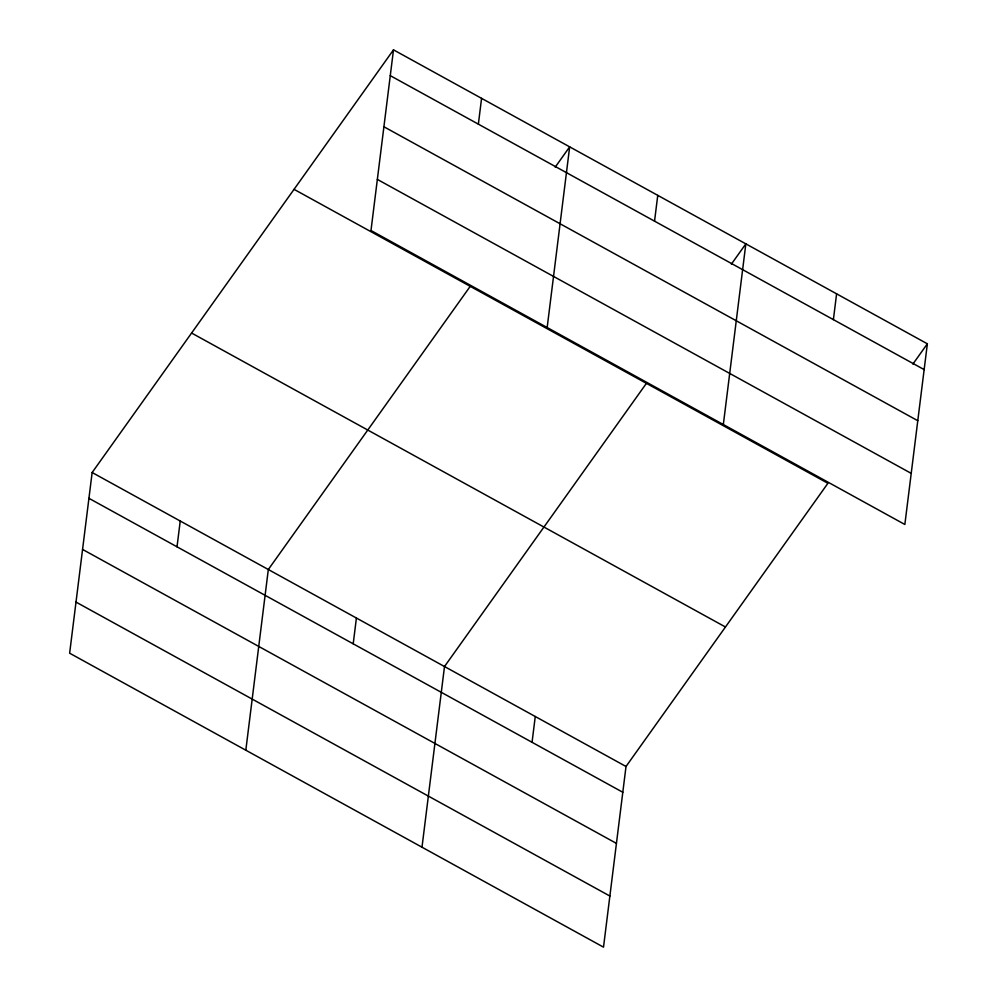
<?xml version="1.0" encoding="UTF-8"?>
<svg xmlns="http://www.w3.org/2000/svg" width="997" height="997" viewBox="0 0 997 997"><rect width="100%" height="100%" fill="white"/><g stroke="black" fill="none" stroke-linecap="round" stroke-linejoin="round"><path stroke-width="1.5" d="M393.491 49.85L370.984 230.519L904.852 524.484L927.36 343.803L393.491 49.85L92.148 472.516L69.64 653.197L603.509 947.15L626.016 766.481L827.909 483.283L294.04 189.33M177.017 546.817L180.233 521.02M245.823 750.193L268.318 569.524L470.223 286.338M353.2 643.825L356.415 618.028M478.361 124.151L481.576 98.354M421.993 847.201L444.5 666.532L646.405 383.347M547.166 327.527L569.661 146.858L555.204 167.147M532.049 742.304L535.264 716.507M654.543 221.16L657.758 195.362M723.336 424.535L745.843 243.866L731.374 264.155M833.392 319.626L836.595 293.841M912.891 364.092L927.36 343.803M390.276 75.647L924.144 369.6M383.907 126.756L917.776 420.709M377.352 179.41L911.221 473.376M191.586 333.035L725.455 627.001M92.148 472.516L626.016 766.481M88.932 498.313L622.801 792.266M82.564 549.422L616.433 843.387M76.009 602.088L609.877 896.041"/></g></svg>
